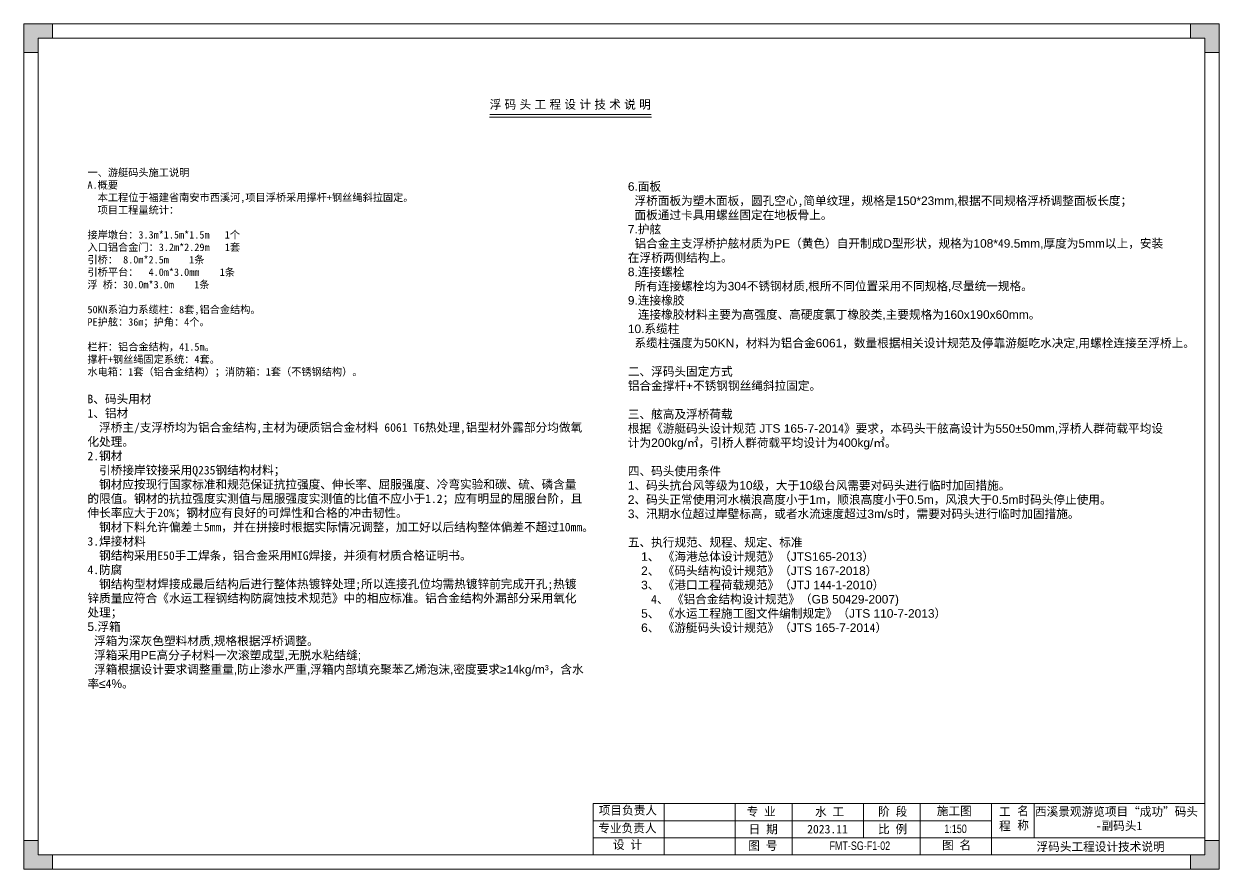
# Model space of a CAD drawing. Header units: millimetres. Extents: x 136606 to 1229059, y 82794 to 127566.
# Drawn here: x 267763 to 330762, y 82794 to 127345 of the extents above; entities that cross this region are included whole.
import ezdxf
from ezdxf.enums import TextEntityAlignment as Align

# ---------------------------------------------------------------- set-up
doc = ezdxf.new("R2010")
doc.units = ezdxf.units.MM
doc.layers.add('图框', color=7, linetype='Continuous', lineweight=13)
doc.layers.add('文本', color=3, linetype='Continuous', lineweight=13)
doc.styles.add('Arial', font='arial.ttf')
doc.styles.get("Standard").update_dxf_attribs({"font": 'arial.ttf'})

# ---------------------------------------------------------------- blocks, each defined once
blk = doc.blocks.new('GW-TK')
at = {"layer": '图框', "linetype": 'Continuous', "lineweight": 0}
h = blk.add_hatch(color=256, dxfattribs=at)
h.dxf.hatch_style = 1
h.paths.add_polyline_path([(927183.55, 464715.01), (927183.55, 464705.01), (927188.55, 464705.01), (927188.55, 464710.01), (927193.56, 464710.01), (927193.56, 464715.01)])
h = blk.add_hatch(color=256, dxfattribs=at)
h.dxf.hatch_style = 1
h.paths.add_polyline_path([(927593.55, 464715.01), (927593.55, 464710.01), (927598.55, 464710.01), (927598.55, 464705.01), (927603.55, 464705.01), (927603.55, 464715.01)])
h = blk.add_hatch(color=256, dxfattribs=at)
h.dxf.hatch_style = 1
h.paths.add_polyline_path([(927193.56, 464418.01), (927193.56, 464423.01), (927188.55, 464423.01), (927188.55, 464428.01), (927183.55, 464428.01), (927183.55, 464418.01)])
h = blk.add_hatch(color=256, dxfattribs=at)
h.dxf.hatch_style = 1
h.paths.add_polyline_path([(927603.55, 464418.01), (927603.55, 464428.01), (927598.55, 464428.01), (927598.55, 464423.01), (927593.55, 464423.01), (927593.55, 464418.01)])
at = {"layer": '图框', "linetype": 'Continuous'}
for p, q in [((927383.55, 464441.02), (927383.55, 464423.01)), ((927408.55, 464441.02), (927408.55, 464423.01)), ((927433.55, 464441.02), (927433.55, 464423.01)), ((927453.55, 464441.02), (927453.55, 464423.01)), ((927478.55, 464441.02), (927478.55, 464429.01)), ((927498.55, 464441.02), (927498.55, 464423.01)), ((927523.55, 464441.02), (927523.55, 464423.01)), ((927538.55, 464441.02), (927538.55, 464429.01)), ((927383.55, 464435.01), (927523.55, 464435.01)), ((927451.56, 464429.01), (927383.55, 464429.01)), ((927383.55, 464429.01), (927598.55, 464429.01))]:
    blk.add_line(p, q, dxfattribs=at)
at = {"layer": '图框', "linetype": 'Continuous', "lineweight": 0}
for points in [[(927188.55, 464705.01), (927188.55, 464710.01), (927193.56, 464710.01), (927193.56, 464715.01), (927183.55, 464715.01), (927183.55, 464705.01)], [(927598.55, 464705.01), (927598.55, 464710.01), (927593.55, 464710.01), (927593.55, 464715.01), (927603.55, 464715.01), (927603.55, 464705.01)], [(927188.55, 464428.01), (927188.55, 464423.01), (927193.56, 464423.01), (927193.56, 464418.01), (927183.55, 464418.01), (927183.55, 464428.01)], [(927598.55, 464428.01), (927598.55, 464423.01), (927593.55, 464423.01), (927593.55, 464418.01), (927603.55, 464418.01), (927603.55, 464428.01)]]:
    blk.add_lwpolyline(points, close=True, dxfattribs=at)
at = {"layer": '图框'}
for points in [[(927183.55, 464715.01), (927603.55, 464715.01), (927603.55, 464418.01), (927183.55, 464418.01)], [(927188.55, 464710.01), (927598.55, 464710.01), (927598.55, 464423.01), (927188.55, 464423.01)]]:
    blk.add_lwpolyline(points, close=True, dxfattribs=at)
at = {"layer": '图框', "linetype": 'Continuous'}
blk.add_lwpolyline([(927383.55, 464441.02), (927598.55, 464441.02)], dxfattribs=at)
at = {"layer": '图框', "linetype": 'Continuous', "char_height": 3, "attachment_point": 1}
for s, width, heights, insert in [('{\\fSimSun|b0|i0|c134|p2;项目负责人}', 26.0225, [0], (927385.56, 464440.15)), ('{\\fSimSun|b0|i0|c134|p2;专 业}', 12.8345, [0], (927437.53, 464439.73)), ('{\\fSimSun|b0|i0|c134|p2;阶 段}', 17.4775, [0], (927483.73, 464439.73)), ('{\\fSimSun|b0|i0|c134|p2;工 程}', 5.2119, [0], (927526.21, 464439.66)), ('{\\fSimSun|b0|i0|c134|p2;名 称}', 5.2119, [0], (927532.62, 464439.93)), ('{\\fSimSun|b0|i0|c134|p2;专业负责人}', 24.6361, [2.04], (927385.39, 464433.9)), ('{\\fSimSun|b0|i0|c134|p2;日 期}', 11.224, [0], (927438.25, 464433.55)), ('{\\fSimSun|b0|i0|c134|p2;比 例}', 10.9146, [0], (927483.71, 464433.55)), ('{\\fSimSun|b0|i0|c134|p2;设 计}', 16.2353, [0], (927390.55, 464428.09)), ('{\\fSimSun|b0|i0|c134|p2;图 号}', 23.6261, [0], (927438.11, 464427.75)), ('{\\fSimSun|b0|i0|c134|p2;图 名}', 12.066, [0], (927506.19, 464427.94))]:
    blk.add_mtext_dynamic_manual_height_columns(s, width=width, gutter_width=17.5, heights=heights, dxfattribs=dict(at, insert=insert))
at = {"layer": '图框', "color": 3, "linetype": 'Continuous', "char_height": 3, "attachment_point": 1}
for s, width, insert in [('{\\fSimSun|b0|i0|c134|p2;水 工}', 11.224, (927461.55, 464439.63)), ('\\pt9;{\\fSimSun|b0|i0|c134|p2;施工图}', 18.6303, (927504.36, 464439.94)), ('\\pi0.39911,t9.39911;{\\fSimSun|b0|i0|c134|p2;西溪景观游览项目“成功”码头\\P\\pi21.75744,t30.75744;-副码头1}', 60.0149, (927538.45, 464439.71)), ('{\\fSimSun|b0|i0|c134|p2;2023.11}', 11.224, (927458.8, 464433.55))]:
    blk.add_mtext_dynamic_manual_height_columns(s, width=width, gutter_width=17.5, heights=[0], dxfattribs=dict(at, insert=insert))

msp = doc.modelspace()

# ---------------------------------------------------------------- linework, layer by layer
at = {"layer": '文本'}
msp.add_line((292308.9818, 122436.6498), (300840.5983, 122436.6498), dxfattribs=at)
at = {"layer": '文本', "const_width": 40.5}
msp.add_lwpolyline([(292308.9818, 122571.6498), (300840.5983, 122571.6498)], dxfattribs=at)

# ---------------------------------------------------------------- block references
at = {"xscale": 150, "yscale": 150, "zscale": 150}
msp.add_blockref('GW-TK', (-138809770.2061, -69579907.2778), dxfattribs=at)

# ---------------------------------------------------------------- texts
at = {"layer": '文本', "style": 'Arial'}
for s, p in [('浮 码 头 工 程 设 计 技 术 说 明', (296559.251, 123108.9561)), ('浮码头工程设计技术说明', (324515.8712, 83986.3462))]:
    msp.add_text(s, height=450, dxfattribs=at).set_placement(p, align=Align.MIDDLE)
at = {"layer": '文本', "style": 'Arial', "width": 0.75}
for s, p in [('1:150', (316283.5259, 84558.241)), ('FMT-SG-F1-02', (310228.3687, 83667.0802))]:
    msp.add_text(s, height=450, dxfattribs=at).set_placement(p, align=Align.BOTTOM_LEFT)
at = {"layer": '文本', "char_height": 450, "attachment_point": 1, "style": 'Arial'}
for s, insert, width in [('{\\fKaiTi|b0|i0|c134|p49;\\H0.875x;一、游艇码头施工说明\\PA.概要\\P  本工程位于福建省南安市西溪河,项目浮桥采用撑杆+钢丝绳斜拉固定。\\P  项目工程量统计：\\P \\P接岸墩台：3.3m*1.5m*1.5m   1个\\P入口铝合金门：3.2m*2.29m   1套\\P引桥： 8.0m*2.5m    1条 \\P引桥平台：  4.0m*3.0mm    1条\\P浮 桥：30.0m*3.0m    1条\\P\\P50KN系泊力系缆柱：8套,铝合金结构。\\PPE护舷：36m；护角：4个。\\P\\P栏杆：铝合金结构，41.5m。\\P撑杆+钢丝绳固定系统：4套。\\P水电箱：1套（铝合金结构）；消防箱：1套（不锈钢结构）。\\P\\H1.14286x;\\PB、码头用材\\P1、铝材\\P  浮桥主/支浮桥均为铝合金结构,主材为硬质铝合金材料 6061 T6热处理,铝型材外露部分均做氧化处理。\\P2.钢材\\P  引桥接岸铰接采用Q235钢结构材料；\\P  钢材应按现行国家标准和规范保证抗拉强度、伸长率、屈服强度、冷弯实验和碳、硫、磷含量的限值。钢材的抗拉强度实测值与屈服强度实测值的比值不应小于1.2；应有明显的屈服台阶，且伸长率应大于20%；钢材应有良好的可焊性和合格的冲击韧性。\\P  钢材下料允许偏差%%P5mm，并在拼接时根据实际情况调整，加工好以后结构整体偏差不超过10mm。\\P3.焊接材料\\P  钢结构采用E50手工焊条，铝合金采用MIG焊接，并须有材质合格证明书。\\P4.防腐\\P  钢结构型材焊接成最后结构后进行整体热镀锌处理;所以连接孔位均需热镀锌前完成开孔;热镀锌质量应符合《水运工程钢结构防腐蚀技术规范》中的相应标准。铝合金结构外漏部分采用氧化处理；\\P}5.{\\fKaiTi|b0|i0|c134|p49;浮箱}\\P  {\\fKaiTi|b0|i0|c134|p49;浮箱为深灰色塑料材质},{\\fKaiTi|b0|i0|c134|p49;规格根据浮桥调整。}\\P  {\\fKaiTi|b0|i0|c134|p49;浮箱采用}PE{\\fKaiTi|b0|i0|c134|p49;高分子材料一次滚塑成型},{\\fKaiTi|b0|i0|c134|p49;无脱水粘结缝};\\P  {\\fKaiTi|b0|i0|c134|p49;浮箱根据设计要求调整重量},{\\fKaiTi|b0|i0|c134|p49;防止渗水严重},{\\fKaiTi|b0|i0|c134|p49;浮箱内部填充聚苯乙烯泡沫},{\\fKaiTi|b0|i0|c134|p49;密度要求}≥1{\\fKaiTi|b0|i0|c0|p49;4}kg/m³{\\fKaiTi|b0|i0|c134|p49;，含水率}≤{\\fKaiTi|b0|i0|c0|p49;4}%{\\fKaiTi|b0|i0|c134|p49;。\\P\\P  }', (271112.7081, 119706.6486), 26081.4979), ('\\P6.{\\fKaiTi|b0|i0|c134|p49;面板}\\P  {\\fKaiTi|b0|i0|c134|p49;浮桥面板为塑木面板，圆孔空心,简单纹理，规格是}150*23mm,{\\fKaiTi|b0|i0|c134|p49;根据不同规格浮桥调整面板长度；}\\P  {\\fKaiTi|b0|i0|c134|p49;面板通过卡具用螺丝固定在地板骨上。}\\P7.{\\fKaiTi|b0|i0|c134|p49;护舷}\\P  {\\fKaiTi|b0|i0|c134|p49;铝合金主支浮桥护舷材质为}PE{\\fKaiTi|b0|i0|c134|p49;（黄色）自开制成}D{\\fKaiTi|b0|i0|c134|p49;型形状，规格为}108*{\\fKaiTi|b0|i0|c0|p49;4}9.5mm,{\\fKaiTi|b0|i0|c134|p49;厚度为}5mm{\\fKaiTi|b0|i0|c134|p49;以上，安装在浮桥两侧结构上。}\\P8.{\\fKaiTi|b0|i0|c134|p49;连接螺栓}\\P  {\\fKaiTi|b0|i0|c134|p49;所有连接螺栓均为}30{\\fKaiTi|b0|i0|c0|p49;4\\fKaiTi|b0|i0|c134|p49;不锈钢材质},{\\fKaiTi|b0|i0|c134|p49;根所不同位置采用不同规格},{\\fKaiTi|b0|i0|c134|p49;尽量统一规格。} \\P9.{\\fKaiTi|b0|i0|c134|p49;连接橡胶}\\P   {\\fKaiTi|b0|i0|c134|p49;连接橡胶材料主要为高强度、高硬度氯丁橡胶类},{\\fKaiTi|b0|i0|c134|p49;主要规格为}160x190x60mm{\\fKaiTi|b0|i0|c134|p49;。}\\P10.{\\fKaiTi|b0|i0|c134|p49;系缆柱}\\P  {\\fKaiTi|b0|i0|c134|p49;系缆柱强度为}50KN{\\fKaiTi|b0|i0|c134|p49;，材料为铝合金}6061{\\fKaiTi|b0|i0|c134|p49;，数量根据相关设计规范及停靠游艇吃水决定},{\\fKaiTi|b0|i0|c134|p49;用螺栓连接至浮桥上。}\\P\\P{\\fKaiTi|b0|i0|c134|p49;二、浮码头固定方式}\\P{\\fKaiTi|b0|i0|c134|p49;铝合金撑杆}+{\\fKaiTi|b0|i0|c134|p49;不锈钢钢丝绳斜拉固定。}\\P\\P{\\fKaiTi|b0|i0|c134|p49;三、舷高及浮桥荷载}\\P{\\fKaiTi|b0|i0|c134|p49;根据《游艇码头设计规范} JTS 165-7-201{\\fKaiTi|b0|i0|c0|p49;4\\fKaiTi|b0|i0|c134|p49;》要求，本码头干舷高设计为}550%%P50mm,{\\fKaiTi|b0|i0|c134|p49;浮桥人群荷载平均设计为}200kg/{\\fKaiTi|b0|i0|c129|p49;㎡\\fKaiTi|b0|i0|c134|p49;，引桥人群荷载平均设计为\\fKaiTi|b0|i0|c0|p49;4}00kg/{\\fKaiTi|b0|i0|c129|p49;㎡\\fKaiTi|b0|i0|c134|p49;。}\\P\\P{\\fKaiTi|b0|i0|c134|p49;四、码头使用条件\\P}1{\\fKaiTi|b0|i0|c134|p49;、码头抗台风等级为}10{\\fKaiTi|b0|i0|c134|p49;级，大于}10{\\fKaiTi|b0|i0|c134|p49;级台风需要对码头进行临时加固措施。\\P}2{\\fKaiTi|b0|i0|c134|p49;、码头正常使用河水横浪高度小于}1m{\\fKaiTi|b0|i0|c134|p49;，顺浪高度小于}0.5m{\\fKaiTi|b0|i0|c134|p49;，风浪大于}0.5m{\\fKaiTi|b0|i0|c134|p49;时码头停止使用。\\P}3{\\fKaiTi|b0|i0|c134|p49;、汛期水位超过岸壁标高，或者水流速度超过}3m/s{\\fKaiTi|b0|i0|c134|p49;时，需要对码头进行临时加固措施。\\P\\P五、执行规范、规程、规定、标准}\\P    1{\\fKaiTi|b0|i0|c134|p49;、} {\\fKaiTi|b0|i0|c134|p49;《海港总体设计规范》（}JTS165-2013{\\fKaiTi|b0|i0|c134|p49;）}\\P    2{\\fKaiTi|b0|i0|c134|p49;、} {\\fKaiTi|b0|i0|c134|p49;《码头结构设计规范》（}JTS 167-2018{\\fKaiTi|b0|i0|c134|p49;）}\\P    3{\\fKaiTi|b0|i0|c134|p49;、} {\\fKaiTi|b0|i0|c134|p49;《港口工程荷载规范》（}JTJ 1{\\fKaiTi|b0|i0|c0|p49;44}-1-2010{\\fKaiTi|b0|i0|c134|p49;）}\\P{\\fKaiTi|b0|i0|c0|p49;    4\\fKaiTi|b0|i0|c134|p49;、} {\\fKaiTi|b0|i0|c134|p49;《铝合金结构设计规范》（}GB 50{\\fKaiTi|b0|i0|c0|p49;4}29-2007)\\P    5{\\fKaiTi|b0|i0|c134|p49;、} {\\fKaiTi|b0|i0|c134|p49;《水运工程施工图文件编制规定》（}JTS 110-7-2013{\\fKaiTi|b0|i0|c134|p49;）}\\P    6{\\fKaiTi|b0|i0|c134|p49;、} {\\fKaiTi|b0|i0|c134|p49;《游艇码头设计规范》（}JTS 165-7-201{\\fKaiTi|b0|i0|c0|p49;4\\fKaiTi|b0|i0|c134|p49;）}', (299597.8752, 119748.2323), 28373.567746)]:
    msp.add_mtext(s, dxfattribs=dict(at, insert=insert, width=width))

doc.saveas('drawing.dxf')
